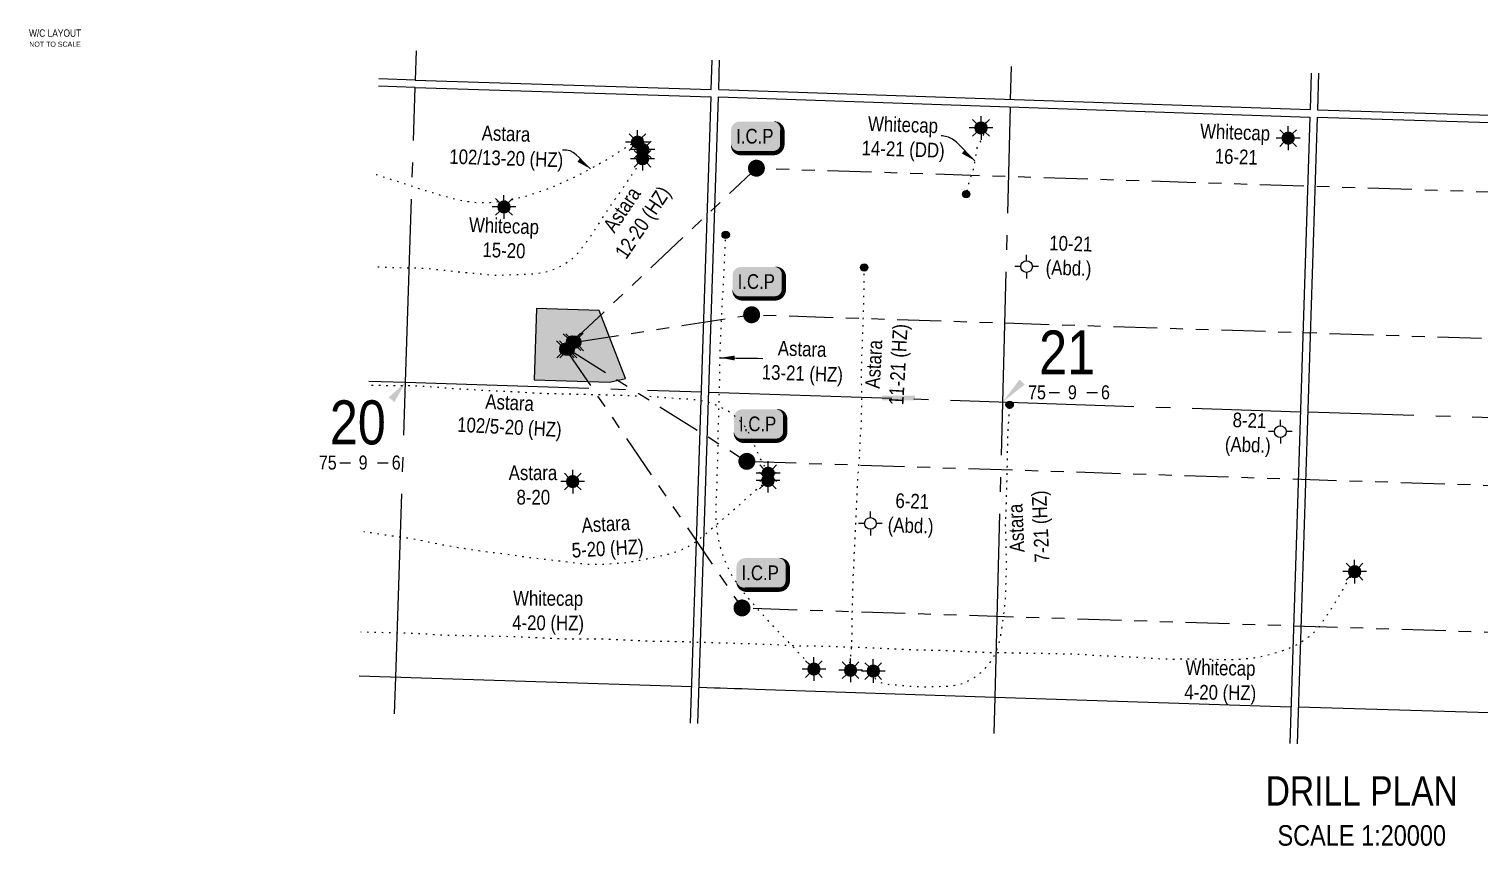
# Model space of a CAD drawing. Extents: x 350119 to 360339, y 6149858 to 6155226.
# Drawn here: x 350164 to 354122, y 6149858 to 6152085 of the extents above; entities that cross this region are included whole.
import ezdxf
from ezdxf.enums import TextEntityAlignment as Align

# ---------------------------------------------------------------- set-up
doc = ezdxf.new("R2010")
doc.units = 0
doc.header["$LTSCALE"] = 5
for name, pattern in [('foc-DOT', [1, 0.2, -0.8]), ('foc-DRILLPATH', [14.75, 6, -1.75, 1.75, -1.75, 1.75, -1.75]), ('foc-QUARTERLINE', [33, 25, -3, 2, -3])]:
    doc.linetypes.add(name, pattern=pattern)
for name, color, linetype in [('10', 1, 'Continuous'), ('9', 3, 'Continuous'), ('AS-DRILL', 8, 'foc-DOT'), ('AS-DRILL-T', 8, 'Continuous'), ('AS-UNDERLAY-H', 141, 'Continuous'), ('C-WS-S', 8, 'Continuous'), ('DETAIL-HZ-Existing', 8, 'foc-DOT'), ('DETAIL-T', 7, 'Continuous'), ('F-WS-S', 8, 'Continuous'), ('L-MON', 1, 'Continuous'), ('L-QSEC', 8, 'foc-QUARTERLINE'), ('L-SEC', 7, 'Continuous'), ('L-SECLBL', 7, 'Continuous'), ('P-PDRILLPATH', 12, 'foc-DRILLPATH'), ('P-PROPOSED', 10, 'Continuous'), ('P-PROPOSED-H', 21, 'Continuous')]:
    doc.layers.add(name, color=color, linetype=linetype)
doc.styles.add('80', font='ARIALN.TTF', dxfattribs={"height": 10})
doc.styles.add('80CG', font='ARIALN.TTF', dxfattribs={"height": 10})
doc.styles.add('80L', font='ARIALN.TTF', dxfattribs={"height": 10})
doc.styles.add('SIMPLEX', font='ARIALN.TTF')
doc.dimstyles.new('Compass 5 000', dxfattribs={"dimscale": 5, "dimtxt": 9, "dimasz": 2, "dimexe": 0.2, "dimexo": 0.0625, "dimgap": 0.5, "dimtad": 0, "dimtih": 1, "dimtoh": 1, "dimzin": 0, "dimdsep": 46, "dimtxsty": '80CG', "dimcen": 0.1, "dimse1": 1, "dimse2": 1, "dimclrd": 256, "dimclrt": 256, "dimaunit": 1, "dimadec": 4, "dimazin": 0, "dimtfac": 0.06, "dimtofl": 0, "dimtmove": 0, "dimatfit": 1, "dimfxl": 0.2, "dimtolj": 1, "dimtzin": 0, "dimlwd": -1, "dimarcsym": 0})

# ---------------------------------------------------------------- blocks, each defined once
blk = doc.blocks.new('L-SECLBL')
at = {"layer": '9', "color": 7}
for p, q in [((-5.08, -27.83), (-12.29, -27.83)), ((20.7, -27.83), (13.5, -27.83))]:
    blk.add_line(p, q, dxfattribs=at)
at = {"layer": '10', "color": 2, "style": 'SIMPLEX'}
blk.add_attdef('SEC', text='', height=30, dxfattribs=at).set_placement((0, 0), align=Align.MIDDLE)
at = {"layer": '10', "color": 5, "style": '80L'}
blk.add_attdef('TWP', text='', height=9.5, dxfattribs=at).set_placement((-14.43, -27.37), align=Align.MIDDLE_RIGHT)
blk.add_attdef('RGE', text='', height=9.5, dxfattribs=at).set_placement((3.62, -27.37), align=Align.MIDDLE_CENTER)
blk.add_attdef('MER', text='', height=9.5, dxfattribs=at).set_placement((23.17, -27.37), align=Align.MIDDLE_LEFT)
blk = doc.blocks.new('GABD')
for p, q in [((-0.81, 0), (-1.62, 0)), ((0, 0.81), (0, 1.62)), ((1.62, 0), (0.81, 0)), ((0, -0.81), (0, -1.62))]:
    blk.add_line(p, q)
blk.add_circle((0, 0), 0.8)
blk = doc.blocks.new('GAS')
h = blk.add_hatch(color=255)
h.dxf.hatch_style = 1
edge = h.paths.add_edge_path()
edge.add_arc((0, 0), 0.9, 0, 360)
for p, q in [((-0.81, 0), (-1.62, 0)), ((-0.57, 0.57), (-1.14, 1.14)), ((0, 0.81), (0, 1.62)), ((0.57, 0.57), (1.14, 1.14)), ((1.62, 0), (0.81, 0)), ((-0.57, -0.57), (-1.14, -1.14)), ((0, -0.81), (0, -1.62)), ((1.14, -1.14), (0.57, -0.57))]:
    blk.add_line(p, q)
blk.add_circle((0, 0), 0.8)
blk = doc.blocks.new('WC')
at = {"layer": 'L-MON'}
h = blk.add_hatch(color=255, dxfattribs=at)
h.dxf.hatch_style = 1
edge = h.paths.add_edge_path()
edge.add_arc((0, 0), 0.9, 0, 360)
at = {"layer": 'L-MON', "color": 240, "flags": 128}
for points in [[(-0.62, 0.5), (-1.23, 1.12)], [(0.52, 0.61), (1.13, 1.21)], [(-1.18, -1.18), (-0.56, -0.57)], [(1.16, -1.18), (0.56, -0.57)]]:
    blk.add_lwpolyline(points, dxfattribs=at)
at = {"layer": 'L-MON', "color": 240}
for radius in [0.8, 0.373]:
    blk.add_circle((0, 0), radius, dxfattribs=at)
blk = doc.blocks.new('BH-Existing')
at = {"layer": 'AS-DRILL-T'}
h = blk.add_hatch(color=256, dxfattribs=at)
h.dxf.hatch_style = 1
edge = h.paths.add_edge_path()
edge.add_arc((0, 0), 0.5, 0, 360)
blk.add_circle((0, 0), 0.5, dxfattribs=at)
blk = doc.blocks.new('plbh')
at = {"layer": 'L-MON'}
h = blk.add_hatch(color=255, dxfattribs=at)
h.dxf.hatch_style = 1
edge = h.paths.add_edge_path()
edge.add_arc((0, 0), 1.16, 0, 360)
h = blk.add_hatch(color=256, dxfattribs=at)
h.dxf.hatch_style = 1
h.paths.add_polyline_path([(-0.96, 0, 1), (0.96, 0, 1)])
h.paths.add_polyline_path([(0.91, 0, -1), (-0.91, 0, -1)], flags=16)
h.paths.add_polyline_path([(0.45, 0, -1), (-0.45, 0, -1)], flags=0)
h = blk.add_hatch(color=256, dxfattribs=at)
h.dxf.hatch_style = 1
h.paths.add_polyline_path([(-0.45, 0, 1), (0.45, 0, 1)])
h.paths.add_polyline_path([(0.4, 0, -1), (-0.4, 0, -1)], flags=16)
at = {"layer": 'L-MON', "color": 240}
for radius in [0.96, 0.91, 0.45, 0.4]:
    blk.add_circle((0, 0), radius, dxfattribs=at)
blk = doc.blocks.new('*U505')
h = blk.add_hatch(color=254)
edge = h.paths.add_edge_path()
edge.add_line((-11.5, -11.5), (11.5, -11.5))
edge.add_arc((11.5, -5.5), 6, 270, 360)
edge.add_line((17.5, -5.5), (17.5, 4))
edge.add_arc((11.5, 4), 6, 0, 90)
edge.add_line((11.5, 10), (-11.5, 10))
edge.add_arc((-11.5, 4), 6, 90, 180)
edge.add_line((-17.5, 4), (-17.5, -5.5))
edge.add_arc((-11.5, -5.5), 6, 180, 270)
at = {"color": 1, "flags": 128}
blk.add_lwpolyline([(-11.5, -11.5, 3, 3, 0), (11.5, -11.5, 3, 3, 0.414214), (17.5, -5.5, 3, 3, 0), (17.5, 4, 3, 0, 0.414214), (11.5, 10, 0, 0, 0), (-11.5, 10, 0, 0, 0.414214), (-17.5, 4, 0, 0, 0), (-17.5, -5.5, 0, 3, 0.414214)], format="xyseb", close=True, dxfattribs=at)
blk.add_lwpolyline([(-13.32, -8.48, 0, 10, 0), (0, 0, 5, 5, 0)], format="xyseb", dxfattribs=at)
at = {"color": 1, "style": '80'}
blk.add_attdef('ENTER_TEXT_001', (-37.03, -4.99), '', height=10, dxfattribs=at)

msp = doc.modelspace()

# ---------------------------------------------------------------- hatches: boundary and pattern name
at = {"layer": 'AS-UNDERLAY-H'}
h = msp.add_hatch(color=256, dxfattribs=at)
h.dxf.hatch_style = 1
h.paths.add_polyline_path([(352491.387, 6151086.004), (352581.067, 6151086.004), (352581.067, 6151072.682), (352491.387, 6151072.682)])
at = {"layer": 'P-PROPOSED-H'}
h = msp.add_hatch(color=256, dxfattribs=at)
h.dxf.hatch_style = 1
h.paths.add_polyline_path([(351541.978, 6151128.935), (351747.321, 6151122.286), (351791.657, 6151132.941), (351719.68, 6151317.818), (351548.274, 6151323.369)])

# ---------------------------------------------------------------- linework, layer by layer
at = {"layer": 'AS-DRILL', "ltscale": 4, "flags": 128}
for points in [[(351822.261, 6151777.867), (351822.261, 6151777.867), (351822.264, 6151777.957), (351822.343, 6151778.224), (351822.501, 6151778.469), (351822.72, 6151778.712), (351822.964, 6151779.134), (351823.164, 6151779.718), (351823.215, 6151780.056), (351823.229, 6151780.156), (351823.191, 6151780.217), (351823.161, 6151780.218), (351822.777, 6151780.121), (351821.993, 6151779.717), (351820.82, 6151779.036), (351819.229, 6151778.16), (351817.212, 6151777.087), (351814.836, 6151775.777), (351812.093, 6151774.238), (351808.973, 6151772.513), (351805.606, 6151770.586), (351801.96, 6151768.417), (351797.943, 6151765.912), (351793.627, 6151763.146), (351789.007, 6151760.25), (351784.183, 6151757.251), (351779.186, 6151754.159), (351774.103, 6151750.898), (351768.955, 6151747.49), (351763.685, 6151744.036), (351758.312, 6151740.496), (351752.807, 6151736.89), (351747.061, 6151733.252), (351741.097, 6151729.671), (351734.962, 6151726.096), (351725.66, 6151720.857), (351715.954, 6151715.522), (351705.819, 6151709.911), (351695.244, 6151704.025), (351684.212, 6151697.934), (351672.671, 6151691.861), (351660.77, 6151685.819), (351648.689, 6151679.794), (351636.436, 6151673.984), (351623.957, 6151668.313), (351620.636, 6151666.834), (351611.375, 6151662.825), (351604.108, 6151659.788), (351588.363, 6151653.386), (351561.172, 6151642.859), (351548.168, 6151638.225), (351535.064, 6151633.885), (351521.861, 6151629.879), (351508.55, 6151626.217), (351495.142, 6151622.948), (351481.662, 6151619.931), (351468.143, 6151617.226), (351458.831, 6151615.82), (351449.529, 6151614.754), (351440.15, 6151613.74), (351430.78, 6151612.716), (351421.395, 6151611.832), (351412.01, 6151611.249), (351402.611, 6151611.146), (351393.206, 6151611.464), (351383.798, 6151611.962), (351374.416, 6151612.669), (351365.078, 6151613.756), (351355.792, 6151615.22), (351346.514, 6151616.914), (351337.272, 6151618.778), (351328.119, 6151620.908), (351319.004, 6151623.287), (351309.911, 6151625.706), (351300.787, 6151628.105), (351291.693, 6151630.524), (351282.705, 6151633.099), (351273.693, 6151635.845), (351264.66, 6151638.571), (351255.627, 6151641.298), (351246.612, 6151643.964), (351237.598, 6151646.68), (351228.649, 6151649.514), (351219.723, 6151652.447), (351210.809, 6151655.44), (351201.897, 6151658.473), (351192.996, 6151661.555), (351184.075, 6151664.638), (351175.172, 6151667.66), (351166.215, 6151670.555), (351157.225, 6151673.38), (351148.254, 6151676.164), (351139.252, 6151678.92), (351130.262, 6151681.715), (351121.274, 6151684.59), (351112.316, 6151687.465), (351109.777, 6151688.263)], [(351836.084, 6151732.513), (351836.084, 6151732.513), (351836.139, 6151732.671), (351836.312, 6151733.336), (351836.41, 6151733.863), (351836.529, 6151734.419), (351836.556, 6151734.928), (351836.551, 6151735.369), (351836.664, 6151735.755), (351836.867, 6151736.149), (351837.041, 6151736.563), (351837.096, 6151736.711), (351837.139, 6151736.8), (351837.147, 6151736.73), (351837.071, 6151736.262), (351836.835, 6151735.189), (351836.461, 6151733.591), (351836.049, 6151731.764), (351835.533, 6151729.82), (351834.725, 6151727.826), (351833.565, 6151725.764), (351832.252, 6151723.627), (351830.836, 6151721.414), (351829.329, 6151719.144), (351827.738, 6151716.796), (351826.106, 6151714.4), (351824.42, 6151711.865), (351822.623, 6151709.034), (351820.685, 6151705.878), (351818.558, 6151702.428), (351816.233, 6151698.764), (351813.672, 6151694.939), (351810.908, 6151691.01), (351807.997, 6151686.896), (351804.865, 6151682.439), (351801.467, 6151677.521), (351797.764, 6151672.193), (351793.85, 6151666.512), (351789.877, 6151660.553), (351785.818, 6151654.426), (351781.623, 6151648.154), (351777.026, 6151641.516), (351772.315, 6151635.031), (351767.459, 6151628.431), (351762.66, 6151621.72), (351757.835, 6151614.849), (351752.945, 6151607.84), (351747.997, 6151600.573), (351742.939, 6151593.039), (351737.769, 6151585.43), (351732.566, 6151577.731), (351727.553, 6151570.006), (351722.625, 6151562.168), (351717.567, 6151554.014), (351712.488, 6151545.851), (351707.321, 6151537.731), (351702.014, 6151529.626), (351699.38, 6151525.702), (351696.54, 6151521.616), (351690.889, 6151513.682), (351680.909, 6151499.931), (351680.752, 6151499.727), (351674.797, 6151491.703), (351672.471, 6151488.6), (351666.787, 6151481.158), (351660.799, 6151473.936), (351654.414, 6151467.087), (351647.633, 6151460.653), (351640.457, 6151454.672), (351632.916, 6151449.143), (351625.069, 6151444.035), (351616.928, 6151439.398), (351608.55, 6151435.168), (351599.996, 6151431.335), (351591.256, 6151427.928), (351582.378, 6151424.896), (351573.338, 6151422.37), (351564.166, 6151420.409), (351554.92, 6151418.89), (351545.616, 6151417.734), (351536.281, 6151416.879), (351526.919, 6151416.384), (351517.537, 6151416.161), (351508.162, 6151415.898), (351498.797, 6151415.584), (351489.42, 6151415.25), (351480.053, 6151414.896), (351470.674, 6151414.493), (351461.312, 6151414.009), (351451.944, 6151413.625), (351442.567, 6151413.582), (351433.19, 6151413.828), (351423.821, 6151414.305), (351414.471, 6151415.061), (351405.137, 6151415.967), (351395.814, 6151416.932), (351386.47, 6151417.849), (351377.144, 6151418.714), (351367.81, 6151419.65), (351358.485, 6151420.545), (351349.15, 6151421.431), (351339.816, 6151422.357), (351330.333, 6151423.317), (351321.01, 6151424.273), (351311.678, 6151425.259), (351302.357, 6151426.294), (351292.898, 6151427.354), (351283.578, 6151428.389), (351274.256, 6151429.395), (351264.933, 6151430.35), (351255.599, 6151431.266), (351246.259, 6151432.012), (351236.892, 6151432.538), (351227.39, 6151432.94), (351218.017, 6151433.316), (351208.491, 6151433.588), (351199.119, 6151433.675), (351189.744, 6151433.701), (351180.413, 6151433.827), (351171.036, 6151434.064), (351161.682, 6151434.4), (351152.31, 6151434.806), (351142.948, 6151435.193), (351133.588, 6151435.629), (351124.128, 6151436.079), (351114.386, 6151436.488), (351105.007, 6151436.975), (351101.523, 6151437.238)], [(352178.821, 6150875.115), (352178.821, 6150875.115), (352178.79, 6150875.086), (352178.503, 6150874.866), (352178.279, 6150874.763), (352178.13, 6150874.788), (352177.918, 6150875.036), (352177.711, 6150875.423), (352177.685, 6150875.544), (352177.659, 6150875.655), (352177.549, 6150876.239), (352177.382, 6150877.235), (352177.119, 6150878.625), (352176.706, 6150880.319), (352176.08, 6150882.232), (352175.158, 6150884.284), (352173.934, 6150886.536), (352172.548, 6150889.064), (352171.034, 6150891.947), (352169.423, 6150895.203), (352167.662, 6150898.754), (352165.72, 6150902.592), (352163.597, 6150906.706), (352161.316, 6150911.145), (352158.925, 6150915.919), (352156.497, 6150921.043), (352154.069, 6150926.488), (352151.558, 6150932.146), (352148.902, 6150937.949), (352146.144, 6150943.995), (352143.287, 6150950.355), (352140.269, 6150957.01), (352137.151, 6150963.939), (352134.003, 6150971.159), (352130.711, 6150978.584), (352127.058, 6150985.961), (352122.883, 6150993.026), (352118.259, 6150999.796), (352113.366, 6151006.334), (352108.053, 6151012.557), (352099.594, 6151021.047), (352090.581, 6151029.095), (352081.076, 6151036.549), (352071.109, 6151043.328), (352060.776, 6151049.35), (352050.063, 6151054.764), (352039.04, 6151059.628), (352027.614, 6151063.775), (352015.775, 6151067.266), (352003.631, 6151070.327), (351991.228, 6151072.806), (351978.502, 6151074.325), (351965.554, 6151075.512), (351952.528, 6151076.732), (351939.415, 6151077.454), (351926.096, 6151077.983), (351912.577, 6151078.839), (351899.003, 6151079.846), (351887.319, 6151080.811), (351872.373, 6151082.055), (351865.567, 6151082.604), (351856.171, 6151083.151), (351846.759, 6151083.548), (351837.37, 6151084.055), (351827.937, 6151084.423), (351818.539, 6151084.63), (351809.124, 6151084.937), (351799.693, 6151085.345), (351790.261, 6151085.753), (351780.835, 6151086.03), (351771.409, 6151086.298), (351761.976, 6151086.656), (351752.571, 6151086.983), (351743.156, 6151087.28), (351733.74, 6151087.558), (351724.324, 6151087.825), (351714.915, 6151088.002), (351705.473, 6151088.11), (351696.075, 6151088.317), (351686.667, 6151088.554), (351677.247, 6151088.691), (351667.909, 6151088.916), (351658.537, 6151089.302), (351649.132, 6151089.609), (351639.716, 6151089.876), (351630.3, 6151090.153), (351620.878, 6151090.271), (351611.473, 6151090.258), (351602.062, 6151090.395), (351592.643, 6151090.582), (351583.236, 6151090.829), (351573.83, 6151091.116), (351564.414, 6151091.393), (351554.995, 6151091.861), (351545.591, 6151092.488), (351536.206, 6151093.095), (351526.807, 6151093.571), (351517.386, 6151093.989), (351507.989, 6151094.546), (351498.602, 6151095.092), (351489.183, 6151095.57), (351479.785, 6151096.097), (351470.378, 6151096.634), (351460.969, 6151097.121), (351451.561, 6151097.618), (351442.162, 6151098.095), (351432.731, 6151098.543), (351423.322, 6151099.01), (351413.909, 6151099.388), (351404.507, 6151099.775), (351395.079, 6151100.282), (351385.662, 6151100.83), (351376.234, 6151101.338), (351366.837, 6151101.885), (351357.41, 6151102.422), (351348.005, 6151103.02), (351338.623, 6151103.706), (351329.226, 6151104.263), (351319.829, 6151104.81), (351306.038, 6151105.885), (351292.287, 6151106.969), (351278.536, 6151108.082), (351264.756, 6151109.187), (351250.98, 6151110.122), (351237.187, 6151110.857), (351223.431, 6151111.501), (351209.631, 6151112.026), (351195.834, 6151112.371), (351182.02, 6151112.756), (351168.209, 6151112.972), (351154.488, 6151112.874), (351140.691, 6151112.888), (351134.619, 6151112.943), (351125.197, 6151113.02), (351115.776, 6151113.148), (351106.375, 6151113.284), (351096.933, 6151113.373), (351090.875, 6151113.448)], [(352178.209, 6150855.087), (352178.209, 6150855.087), (352178.264, 6150854.935), (352178.396, 6150854.691), (352178.464, 6150854.638), (352178.541, 6150854.826), (352178.648, 6150855.042), (352178.679, 6150855.061), (352178.47, 6150854.798), (352178.418, 6150854.73), (352178.179, 6150854.488), (352177.705, 6150854.074), (352176.993, 6150853.437), (352176.024, 6150852.599), (352174.768, 6150851.541), (352173.194, 6150850.263), (352171.311, 6150848.726), (352169.188, 6150846.876), (352166.794, 6150844.716), (352164.1, 6150842.275), (352161.077, 6150839.566), (352157.686, 6150836.618), (352153.927, 6150833.453), (352149.839, 6150830.029), (352145.464, 6150826.374), (352140.839, 6150822.458), (352135.927, 6150818.331), (352130.808, 6150814.001), (352125.585, 6150809.534), (352120.258, 6150804.971), (352114.944, 6150800.187), (352109.602, 6150795.174), (352104.166, 6150790.025), (352098.544, 6150784.741), (352089.814, 6150776.871), (352080.469, 6150768.871), (352070.669, 6150760.726), (352060.676, 6150752.488), (352050.748, 6150744.088), (352040.863, 6150735.506), (352030.992, 6150727.024), (352021.021, 6150718.575), (352011.081, 6150710.115), (352001.207, 6150701.553), (351997.754, 6150698.577), (351991.191, 6150693.255), (351980.736, 6150685.563), (351969.819, 6150678.397), (351958.341, 6150671.84), (351946.249, 6150666.034), (351933.741, 6150660.972), (351920.845, 6150656.554), (351907.666, 6150652.936), (351894.28, 6150649.725), (351881, 6150646.681), (351866.336, 6150643.543), (351857.762, 6150641.771), (351848.532, 6150639.87), (351839.299, 6150638.15), (351830.019, 6150636.522), (351820.764, 6150634.733), (351811.527, 6150632.913), (351802.276, 6150631.254), (351793.046, 6150629.914), (351783.708, 6150628.938), (351774.317, 6150628.184), (351764.93, 6150627.539), (351755.546, 6150626.985), (351746.153, 6150626.471), (351736.771, 6150625.957), (351727.374, 6150625.613), (351717.974, 6150625.47), (351708.576, 6150625.377), (351699.171, 6150625.413), (351689.776, 6150625.7), (351680.367, 6150626.187), (351670.985, 6150626.863), (351661.63, 6150627.769), (351652.275, 6150628.955), (351642.936, 6150630.33), (351633.614, 6150631.625), (351624.3, 6150632.849), (351614.945, 6150634.035), (351605.585, 6150635.091), (351596.227, 6150636.187), (351586.92, 6150637.321), (351577.572, 6150638.437), (351568.224, 6150639.532), (351558.883, 6150640.557), (351549.51, 6150641.524), (351540.118, 6150642.5), (351530.789, 6150643.585), (351521.447, 6150644.871), (351512.109, 6150646.246), (351502.791, 6150647.671), (351493.484, 6150649.105), (351484.156, 6150650.5), (351474.824, 6150651.785), (351465.49, 6150653.01), (351456.147, 6150654.256), (351446.8, 6150655.381), (351437.45, 6150656.447), (351428.082, 6150657.553), (351418.693, 6150658.61), (351409.344, 6150659.695), (351399.991, 6150660.941), (351390.663, 6150662.336), (351381.347, 6150663.821), (351372.054, 6150665.354), (351362.749, 6150666.849), (351353.44, 6150668.233), (351344.102, 6150669.628), (351334.8, 6150671.193), (351321.19, 6150673.502), (351307.575, 6150675.662), (351293.977, 6150678.022), (351280.46, 6150680.728), (351266.975, 6150683.474), (351253.464, 6150686.331), (351239.964, 6150689.227), (351226.436, 6150691.875), (351212.862, 6150694.373), (351199.253, 6150696.693), (351185.615, 6150698.763), (351171.931, 6150700.655), (351158.246, 6150702.527), (351151.961, 6150703.359), (351142.618, 6150704.605), (351133.326, 6150705.899), (351123.986, 6150707.234), (351114.696, 6150708.578), (351105.39, 6150710.052), (351096.122, 6150711.735), (351086.842, 6150713.369), (351077.761, 6150714.651)], [(353778.773, 6150606.627), (353778.773, 6150606.627), (353778.596, 6150606.713), (353778.231, 6150606.875), (353777.676, 6150607.034), (353776.748, 6150606.814), (353775.912, 6150605.732), (353775.83, 6150605.074), (353776.006, 6150604.678), (353776.183, 6150604.572), (353776.439, 6150604.744), (353776.781, 6150605.102), (353777.173, 6150605.75), (353777.154, 6150606.371), (353776.767, 6150606.774), (353776.523, 6150607.272), (353776.372, 6150607.837), (353776.399, 6150608.337), (353776.585, 6150608.821), (353776.645, 6150609.139), (353776.69, 6150609.288), (353776.818, 6150609.524), (353776.862, 6150609.922), (353776.796, 6150610.365), (353776.801, 6150610.495), (353776.796, 6150610.365), (353776.827, 6150610.384), (353776.874, 6150610.592), (353777.086, 6150610.645), (353777.503, 6150610.541), (353777.969, 6150610.726), (353778.265, 6150610.886), (353778.333, 6150611.144), (353778.702, 6150611.392), (353779.148, 6150611.277), (353779.418, 6150611.278), (353779.631, 6150611.051), (353779.676, 6150610.589), (353779.691, 6150610.438), (353779.672, 6150610.479), (353779.554, 6150610.543), (353779.435, 6150610.567), (353779.378, 6150610.659), (353779.365, 6150610.889), (353779.701, 6150611.048), (353780.21, 6150610.701), (353780.6, 6150610.408), (353780.648, 6150610.356), (353780.632, 6150610.177), (353780.914, 6150609.937), (353780.984, 6150609.635), (353780.973, 6150609.285), (353781.064, 6150609.032), (353781.133, 6150608.99), (353781.173, 6150608.988), (353781.193, 6150608.977), (353781.15, 6150608.889), (353780.876, 6150608.498), (353780.26, 6150607.728), (353779.37, 6150606.537), (353778.237, 6150604.944), (353776.924, 6150603.087), (353775.444, 6150601.015), (353773.753, 6150598.61), (353771.85, 6150595.842), (353769.764, 6150592.709), (353767.507, 6150589.223), (353765.018, 6150585.413), (353762.332, 6150581.361), (353759.545, 6150577.001), (353756.645, 6150572.265), (353753.563, 6150567.135), (353750.337, 6150561.62), (353747.023, 6150555.837), (353743.549, 6150549.799), (353739.95, 6150543.566), (353736.223, 6150537.136), (353732.331, 6150530.522), (353728.267, 6150523.874), (353724.015, 6150517.002), (353719.767, 6150509.92), (353715.424, 6150502.7), (353710.81, 6150495.45), (353705.976, 6150488.227), (353705.745, 6150487.895), (353701.021, 6150480.948), (353696.033, 6150473.59), (353690.924, 6150466.207), (353689.003, 6150463.499), (353685.618, 6150458.899), (353679.991, 6150451.903), (353673.886, 6150445.263), (353667.482, 6150438.933), (353660.882, 6150432.749), (353654.021, 6150426.825), (353646.821, 6150421.251), (353639.293, 6150416.039), (353631.469, 6150411.247), (353623.389, 6150406.884), (353615.138, 6150402.797), (353606.715, 6150398.936), (353598.087, 6150395.251), (353589.268, 6150391.813), (353580.369, 6150388.678), (353571.315, 6150385.718), (353562.131, 6150383.062), (353552.884, 6150380.599), (353543.618, 6150378.187), (353533.834, 6150375.821), (353524.391, 6150373.795), (353514.956, 6150371.978), (353510.648, 6150371.221), (353505.457, 6150370.374), (353495.866, 6150369.023), (353486.294, 6150367.921), (353476.616, 6150366.933), (353466.994, 6150366.123), (353457.38, 6150365.563), (353447.763, 6150365.234), (353438.135, 6150365.134), (353428.484, 6150365.276), (353409.173, 6150365.87), (353389.91, 6150366.392), (353370.632, 6150366.785), (353351.372, 6150367.107), (353332.158, 6150367.287), (353312.873, 6150367.18), (353293.89, 6150366.812), (353275.147, 6150366.727), (353256.244, 6150367.257), (353237.488, 6150368.263), (353218.938, 6150369.501), (353197.263, 6150370.904), (353178.014, 6150372.136), (353158.84, 6150373.246), (353139.565, 6150374.029), (353120.279, 6150374.762), (353100.98, 6150375.726), (353081.744, 6150376.747), (353062.459, 6150377.84), (353043.217, 6150379.002), (353023.983, 6150380.084), (353004.609, 6150380.9), (352985.363, 6150381.341), (352966.093, 6150381.654), (352946.823, 6150381.986), (352927.523, 6150382.309), (352908.205, 6150382.673), (352888.957, 6150383.055), (352869.77, 6150383.475), (352850.482, 6150383.858), (352831.242, 6150384.179), (352811.951, 6150384.482), (352792.738, 6150384.712), (352773.455, 6150385.235), (352754.191, 6150386.037), (352734.913, 6150386.72), (352715.657, 6150387.462), (352696.368, 6150388.406), (352677.119, 6150389.337), (352657.866, 6150390.189), (352638.57, 6150390.923), (352619.317, 6150391.454), (352600.041, 6150391.887), (352580.754, 6150392.3), (352561.432, 6150392.834), (352542.158, 6150393.656), (352522.892, 6150394.669), (352504.293, 6150395.619), (352485.443, 6150396.527), (352466.584, 6150397.476), (352447.841, 6150398.271), (352429.271, 6150398.88), (352410.682, 6150399.52), (352391.784, 6150400.21), (352372.925, 6150400.839), (352353.242, 6150401.375), (352335.566, 6150401.774), (352316.929, 6150402.175), (352298.331, 6150402.545), (352279.59, 6150402.819), (352260.944, 6150403.251), (352242.319, 6150404.002), (352223.641, 6150404.975), (352204.786, 6150406.023), (352186.164, 6150406.894), (352167.508, 6150407.616), (352149.01, 6150408.283), (352130.347, 6150408.805), (352111.694, 6150409.297), (352093.121, 6150409.836), (352074.348, 6150410.352), (352055.694, 6150410.833), (352037.052, 6150411.385), (352018.423, 6150412.006), (351999.742, 6150412.598), (351980.956, 6150413.315), (351962.229, 6150414.019), (351943.797, 6150414.553), (351924.141, 6150414.999), (351904.907, 6150415.199), (351885.622, 6150415.372), (351866.346, 6150415.815), (351847.095, 6150416.406), (351827.854, 6150416.988), (351808.63, 6150417.769), (351789.374, 6150418.811), (351770.229, 6150419.889), (351750.929, 6150420.813), (351731.63, 6150421.456), (351712.37, 6150421.768), (351693.115, 6150421.929), (351673.931, 6150422.139), (351654.665, 6150422.261), (351635.391, 6150422.173), (351616.172, 6150422.203), (351596.903, 6150422.845), (351577.605, 6150423.839), (351558.315, 6150424.742), (351548.692, 6150425.133), (351539.071, 6150425.544), (351529.473, 6150426.054), (351519.864, 6150426.554), (351500.583, 6150427.447), (351481.358, 6150428.208), (351462.085, 6150428.75), (351442.757, 6150429.125), (351423.344, 6150429.351), (351404.064, 6150429.674), (351384.893, 6150430.233), (351365.632, 6150430.845), (351346.375, 6150431.247), (351327.224, 6150431.525), (351307.966, 6150431.917), (351288.679, 6150432.61), (351269.41, 6150433.853), (351250.168, 6150435.304), (351230.875, 6150436.448), (351211.637, 6150437.409), (351192.318, 6150438.073), (351173.07, 6150438.435), (351153.782, 6150438.838), (351134.519, 6150439.35), (351115.264, 6150439.802), (351096.076, 6150440.181), (351076.772, 6150440.704), (351068.762, 6150440.98)]]:
    msp.add_lwpolyline(points, dxfattribs=at)
at = {"layer": 'DETAIL-HZ-Existing', "ltscale": 4, "flags": 128}
for points in [[(352761.138, 6151815.796), (352762.484, 6151819.543), (352763.731, 6151822.413), (352765.397, 6151825.228), (352767.478, 6151827.91), (352769.715, 6151830.476), (352771.636, 6151831.362), (352773.897, 6151831.036), (352775.813, 6151831.492), (352776.574, 6151832.117), (352776.715, 6151832.442), (352776.698, 6151832.513), (352776.55, 6151832.278), (352776.092, 6151831.463), (352775.379, 6151830.196), (352774.627, 6151828.651), (352773.966, 6151826.832), (352773.212, 6151824.656), (352772.375, 6151822.062), (352771.628, 6151819.186), (352770.916, 6151815.878), (352770.354, 6151811.955), (352769.768, 6151807.622), (352769.031, 6151803.244), (352768.288, 6151798.997), (352767.173, 6151795.002), (352765.603, 6151791.162), (352763.809, 6151787.19), (352761.936, 6151783.251), (352759.81, 6151779.53), (352758.115, 6151777.046), (352755.687, 6151773.565), (352753.418, 6151770.039), (352751.463, 6151766.073), (352750.159, 6151761.484), (352749.284, 6151756.611), (352748.481, 6151751.765), (352747.642, 6151747.03), (352746.837, 6151742.415), (352746.044, 6151737.889), (352745.303, 6151733.411), (352744.616, 6151729.022), (352743.961, 6151724.731), (352743.339, 6151720.49), (352742.65, 6151716.361), (352741.907, 6151712.413), (352741.098, 6151708.608), (352740.233, 6151704.895), (352739.391, 6151701.272), (352738.373, 6151697.484), (352737.075, 6151693.665), (352735.813, 6151690.055), (352734.665, 6151686.572), (352733.37, 6151683.173), (352731.809, 6151679.584), (352730.319, 6151675.442), (352729.094, 6151671.13), (352727.957, 6151667.086), (352726.826, 6151663.192), (352725.791, 6151659.194), (352724.845, 6151654.864), (352724.036, 6151650.418), (352723.282, 6151646.161), (352722.266, 6151641.813), (352721.818, 6151640.117), (352720.641, 6151635.434)], [(352305.306, 6150340.291), (352305.295, 6150340.251), (352305.279, 6150340.081), (352305.376, 6150340.278), (352305.572, 6150340.462), (352305.746, 6150340.566), (352305.767, 6150340.605), (352305.778, 6150340.635), (352305.76, 6150340.686), (352305.731, 6150340.737), (352305.54, 6150340.993), (352305.136, 6150341.477), (352304.55, 6150342.197), (352303.771, 6150343.144), (352302.808, 6150344.257), (352301.592, 6150345.579), (352300.133, 6150347.129), (352298.412, 6150348.908), (352296.409, 6150350.936), (352294.126, 6150353.254), (352291.602, 6150355.841), (352288.865, 6150358.664), (352285.895, 6150361.676), (352282.721, 6150364.875), (352279.344, 6150368.3), (352275.716, 6150371.984), (352271.827, 6150375.938), (352267.758, 6150380.217), (352263.529, 6150384.752), (352259.085, 6150389.484), (352254.408, 6150394.394), (352249.539, 6150399.551), (352244.466, 6150404.905), (352239.178, 6150410.396), (352233.745, 6150416.042), (352228.186, 6150421.822), (352222.492, 6150427.717), (352216.701, 6150433.736), (352210.767, 6150439.959), (352204.864, 6150446.221), (352198.762, 6150452.8), (352192.584, 6150459.492), (352186.345, 6150466.156), (352180.056, 6150472.851), (352173.876, 6150479.493), (352167.697, 6150486.164), (352161.301, 6150493.214), (352154.939, 6150500.402), (352148.736, 6150507.535), (352142.44, 6150514.891), (352137.743, 6150520.402), (352126.067, 6150534.093), (352121.648, 6150539.244), (352115.595, 6150546.392), (352109.748, 6150553.713), (352104.148, 6150561.226), (352098.742, 6150568.882), (352093.542, 6150576.672), (352088.525, 6150584.575), (352083.672, 6150592.593), (352079.053, 6150600.743), (352074.649, 6150609.006), (352070.5, 6150617.41), (352066.625, 6150625.945), (352063.054, 6150634.6), (352059.707, 6150643.358), (352056.582, 6150652.188), (352053.67, 6150661.091), (352050.991, 6150670.066), (352048.584, 6150679.123), (352046.45, 6150688.24), (352044.578, 6150697.428), (352042.958, 6150706.658), (352041.599, 6150715.929), (352040.461, 6150725.222), (352039.564, 6150734.548), (352038.969, 6150743.903), (352038.664, 6150753.258), (352038.599, 6150762.636), (352038.664, 6150771.999), (352038.782, 6150781.731), (352038.997, 6150791.099), (352039.313, 6150800.463), (352039.658, 6150809.827), (352039.993, 6150819.191), (352040.319, 6150828.556), (352040.634, 6150837.92), (352040.919, 6150847.276), (352041.189, 6150856.782), (352041.484, 6150866.137), (352041.849, 6150875.481), (352042.244, 6150884.833), (352042.638, 6150894.174), (352042.923, 6150903.53), (352043.179, 6150912.897), (352043.459, 6150922.393), (352043.704, 6150931.76), (352043.839, 6150941.131), (352043.86, 6150950.665), (352043.876, 6150960.04), (352043.951, 6150969.403), (352044.096, 6150978.773), (352044.247, 6150988.284), (352044.471, 6150997.622), (352044.786, 6151006.986), (352045.142, 6151016.35), (352045.447, 6151025.715), (352045.752, 6151035.08), (352046.047, 6151044.435), (352046.206, 6151051.824), (352046.391, 6151061.183), (352046.637, 6151070.55), (352046.922, 6151079.916), (352047.217, 6151089.271), (352047.482, 6151098.627), (352047.787, 6151107.982), (352048.132, 6151117.336), (352048.407, 6151126.702), (352048.733, 6151136.066), (352048.998, 6151145.433), (352049.003, 6151154.798), (352048.959, 6151164.165), (352049.014, 6151173.528), (352049.189, 6151182.898), (352049.404, 6151192.246), (352049.608, 6151201.584), (352049.838, 6151211.082), (352050.123, 6151220.427), (352050.468, 6151229.781), (352050.833, 6151239.134), (352051.218, 6151248.496), (352051.623, 6151257.848), (352052.038, 6151267.209), (352052.479, 6151276.74), (352052.924, 6151286.09), (352053.34, 6151295.452), (352053.685, 6151304.815), (352054.06, 6151314.168), (352054.505, 6151323.528), (352055.075, 6151333.015), (352055.71, 6151342.359), (352056.335, 6151351.723), (352056.96, 6151361.077), (352057.585, 6151370.431), (352058.191, 6151379.786), (352058.746, 6151389.143), (352059.246, 6151398.641), (352059.781, 6151407.989), (352060.216, 6151417.349), (352060.541, 6151426.714), (352060.898, 6151436.107), (352061.263, 6151445.47), (352061.629, 6151454.843), (352062.024, 6151464.205), (352062.449, 6151473.566), (352062.874, 6151482.927), (352063.28, 6151492.289), (352063.655, 6151501.651), (352064.02, 6151511.014), (352064.49, 6151524.356)], [(352405.261, 6150336.926), (352405.143, 6150336.97), (352404.984, 6150337.025), (352404.846, 6150337.07), (352404.708, 6150337.125), (352404.58, 6150337.189), (352404.442, 6150337.254), (352404.313, 6150337.308), (352404.195, 6150337.362), (352404.067, 6150337.406), (352403.959, 6150337.47), (352403.861, 6150337.553), (352403.764, 6150337.637), (352403.647, 6150337.711), (352403.539, 6150337.784), (352403.422, 6150337.858), (352403.305, 6150337.952), (352403.187, 6150338.036), (352403.08, 6150338.13), (352402.983, 6150338.213), (352402.886, 6150338.306), (352402.789, 6150338.4), (352402.683, 6150338.513), (352402.587, 6150338.617), (352402.5, 6150338.71), (352402.413, 6150338.813), (352402.336, 6150338.905), (352402.27, 6150339.028), (352402.209, 6150339.29), (352402.165, 6150339.772), (352402.14, 6150340.513), (352402.103, 6150341.505), (352402.044, 6150342.717), (352401.977, 6150344.301), (352401.977, 6150346.372), (352402.106, 6150349.009), (352402.385, 6150352.251), (352402.816, 6150356.139), (352403.438, 6150360.651), (352404.209, 6150365.707), (352405.045, 6150371.222), (352405.874, 6150377.128), (352406.683, 6150383.344), (352407.428, 6150389.733), (352408.079, 6150396.295), (352408.555, 6150402.982), (352408.854, 6150409.806), (352409.038, 6150416.764), (352409.196, 6150423.833), (352409.409, 6150431.05), (352409.607, 6150438.407), (352409.667, 6150445.859), (352409.561, 6150453.407), (352409.477, 6150461.024), (352409.565, 6150468.696), (352409.725, 6150476.415), (352409.838, 6150484.235), (352409.956, 6150492.186), (352410.128, 6150500.285), (352410.347, 6150508.572), (352410.652, 6150517.036), (352410.921, 6150525.642), (352411.126, 6150534.41), (352411.316, 6150543.319), (352411.559, 6150552.316), (352411.815, 6150561.422), (352412.045, 6150570.62), (352412.267, 6150579.888), (352412.51, 6150589.215), (352412.865, 6150598.578), (352413.434, 6150609.235), (352414.056, 6150620.27), (352414.511, 6150629.64), (352414.834, 6150638.034), (352415.223, 6150648.407), (352415.659, 6150657.798), (352416.124, 6150667.167), (352416.62, 6150676.546), (352417.175, 6150685.903), (352417.61, 6150695.263), (352417.905, 6150704.629), (352418.291, 6150714.001), (352418.792, 6150723.559), (352419.329, 6150732.967), (352419.856, 6150742.394), (352420.393, 6150751.802), (352420.84, 6150761.212), (352421.206, 6150770.615), (352421.623, 6150780.036), (352422.06, 6150789.447), (352422.477, 6150798.868), (352422.834, 6150808.271), (352423.131, 6150817.697), (352423.439, 6150827.142), (352423.766, 6150836.556), (352424.242, 6150845.945), (352424.878, 6150855.339), (352425.575, 6150864.751), (352426.261, 6150874.143), (352426.937, 6150883.536), (352427.644, 6150892.948), (352428.381, 6150902.348), (352429.137, 6150911.728), (352429.923, 6150921.117), (352430.52, 6150930.532), (352430.937, 6150939.943), (352431.354, 6150949.355), (352431.77, 6150958.766), (352432.268, 6150968.195), (352432.795, 6150977.622), (352433.312, 6150987.04), (352433.869, 6150996.447), (352434.345, 6151005.856), (352434.702, 6151015.269), (352434.999, 6151024.685), (352435.266, 6151034.111), (352435.483, 6151043.539), (352435.65, 6151052.959), (352435.707, 6151062.372), (352435.863, 6151071.762), (352436.131, 6151081.209), (352436.307, 6151090.608), (352436.147, 6151101.309), (352435.742, 6151110.688), (352435.429, 6151120.104), (352435.299, 6151129.624), (352435.317, 6151139.099), (352435.333, 6151148.494), (352435.364, 6151158.018), (352435.525, 6151167.578), (352435.75, 6151176.936), (352436.052, 6151186.511), (352436.416, 6151195.834), (352436.838, 6151205.405), (352437.2, 6151214.378), (352437.621, 6151223.919), (352438.071, 6151233.41), (352438.374, 6151242.725), (352438.673, 6151252.2), (352439.043, 6151261.693), (352439.373, 6151270.917), (352439.675, 6151280.472), (352439.943, 6151289.938), (352440.179, 6151299.326), (352440.415, 6151308.713), (352440.65, 6151318.091), (352440.916, 6151327.477), (352441.182, 6151336.863), (352441.418, 6151346.251), (352441.644, 6151355.638), (352441.88, 6151365.036), (352442.056, 6151374.425), (352442.182, 6151383.816), (352442.298, 6151393.208), (352442.333, 6151402.582), (352442.349, 6151411.967), (352442.384, 6151421.341), (352442.607, 6151435.121)], [(352467.204, 6150334.842), (352467.213, 6150334.812), (352467.241, 6150334.731), (352467.386, 6150334.305), (352467.528, 6150333.74), (352467.654, 6150333.046), (352467.745, 6150332.162), (352467.777, 6150331.05), (352467.764, 6150329.77), (352467.696, 6150328.352), (352467.746, 6150326.849), (352467.985, 6150325.33), (352468.351, 6150323.717), (352468.843, 6150321.989), (352469.455, 6150320.248), (352470.208, 6150318.542), (352471.141, 6150316.839), (352472.266, 6150315.161), (352473.561, 6150313.506), (352475.026, 6150311.856), (352476.672, 6150310.22), (352478.607, 6150308.564), (352480.953, 6150306.904), (352483.712, 6150305.35), (352486.789, 6150304.006), (352490.191, 6150302.821), (352493.856, 6150301.727), (352497.746, 6150300.756), (352501.77, 6150299.92), (352505.898, 6150299.211), (352510.101, 6150298.629), (352514.417, 6150298.124), (352518.795, 6150297.716), (352523.176, 6150297.349), (352527.557, 6150297.011), (352532.01, 6150296.742), (352536.503, 6150296.46), (352541.046, 6150296.168), (352545.689, 6150295.891), (352550.431, 6150295.572), (352555.209, 6150295.131), (352560.146, 6150294.645), (352565.352, 6150294.159), (352570.889, 6150293.673), (352576.697, 6150293.207), (352582.705, 6150292.775), (352588.918, 6150292.436), (352595.391, 6150292.128), (352602.16, 6150291.991), (352609.124, 6150291.987), (352616.231, 6150292.078), (352623.491, 6150292.254), (352630.864, 6150292.506), (352638.377, 6150292.783), (352646.061, 6150293.065), (352653.837, 6150293.414), (352661.722, 6150293.719), (352669.686, 6150294.002), (352677.746, 6150294.471), (352689.617, 6150296.093), (352701.381, 6150298.689), (352712.935, 6150302.172), (352723.96, 6150306.594), (352734.296, 6150311.96), (352744.253, 6150318.238), (352753.933, 6150325.217), (352763.327, 6150332.926), (352772.18, 6150341.473), (352780.287, 6150350.775), (352787.673, 6150360.643), (352794.22, 6150371.169), (352799.86, 6150382.375), (352804.849, 6150394.144), (352809.13, 6150406.307), (352812.551, 6150418.759), (352815.063, 6150431.562), (352817.045, 6150444.683), (352818.984, 6150458.015), (352820.978, 6150471.486), (352822.721, 6150484.024), (352824.849, 6150500.882), (352825.958, 6150510.07), (352827.063, 6150519.418), (352827.938, 6150528.784), (352828.404, 6150538.174), (352828.681, 6150547.58), (352828.918, 6150557.007), (352829.174, 6150566.414), (352829.5, 6150575.818), (352829.867, 6150585.221), (352830.183, 6150594.626), (352830.3, 6150604.047), (352830.287, 6150613.483), (352830.353, 6150622.876), (352830.43, 6150632.319), (352830.357, 6150641.727), (352830.233, 6150651.146), (352830.167, 6150669.989), (352830.064, 6150679.418), (352829.81, 6150688.832), (352829.387, 6150698.261), (352828.883, 6150707.673), (352828.509, 6150717.081), (352828.336, 6150726.523), (352828.353, 6150735.937), (352828.64, 6150745.373), (352829.037, 6150754.785), (352829.384, 6150764.209), (352829.72, 6150773.603), (352830.076, 6150783.006), (352830.252, 6150792.415), (352830.329, 6150801.828), (352830.566, 6150811.245), (352830.882, 6150820.64), (352831.198, 6150830.055), (352831.556, 6150839.488), (352831.892, 6150848.892), (352832.199, 6150858.317), (352832.564, 6150872.143), (352832.808, 6150885.942), (352833.162, 6150899.728), (352833.566, 6150913.542), (352833.721, 6150927.355), (352833.845, 6150941.149), (352834.019, 6150954.961), (352834.363, 6150968.757), (352834.927, 6150982.556), (352835.661, 6150996.329), (352836.452, 6151008.549), (352837.069, 6151017.954), (352837.665, 6151027.369), (352838.091, 6151036.75), (352838.478, 6151046.182), (352839.219, 6151060.165), (352839.266, 6151060.984)]]:
    msp.add_lwpolyline(points, dxfattribs=at)
at = {"layer": 'L-QSEC', "ltscale": 4}
for p, q in [((351218.328, 6151946.159), (351220.993, 6152026.139)), ((351191.211, 6151122.288), (351217.659, 6151926.063)), ((351091.287, 6151125.451), (351191.208, 6151122.221)), ((351164.763, 6150318.511), (351191.211, 6151122.288)), ((351191.208, 6151122.21), (351998.286, 6151096.132)), ((351161.46, 6150218.58), (351164.763, 6150318.511))]:
    msp.add_line(p, q, dxfattribs=at)
at = {"layer": 'L-QSEC', "ltscale": 4, "flags": 128}
for points in [[(352842.022, 6151893.286), (352844.374, 6151983.156)], [(352799.381, 6150264.01), (352841.495, 6151873.181)], [(352018.387, 6151095.459), (353632.538, 6151041.392)], [(355261.036, 6150991.547), (353652.64, 6151040.747)], [(352796.778, 6150164.53), (352799.381, 6150264.01)]]:
    msp.add_lwpolyline(points, dxfattribs=at)
at = {"layer": 'L-SEC'}
for p, q in [((353662.178, 6151965.554), (353658.973, 6151865.632)), ((353682.28, 6151964.939), (353679.075, 6151865.016)), ((351217.119, 6151926.048), (351117.704, 6151929.322)), ((351217.781, 6151946.149), (351118.366, 6151949.423)), ((351217.119, 6151926.048), (352024.662, 6151900.831)), ((351217.747, 6151946.15), (352025.29, 6151920.933)), ((352045.421, 6151920.252), (353659.009, 6151865.631)), ((352044.762, 6151900.151), (353658.328, 6151845.53)), ((353658.328, 6151845.53), (353603.544, 6150137.331)), ((353678.431, 6151844.915), (353623.645, 6150136.686)), ((353658.944, 6151865.633), (353658.976, 6151865.632)), ((353678.431, 6151844.915), (354350.175, 6151824.349)), ((353679.075, 6151865.016), (354350.79, 6151844.451)), ((351971.911, 6150291.45), (351064.816, 6150320.996)), ((351992.011, 6150290.767), (352034.05, 6150289.374)), ((352034.05, 6150289.374), (352049.218, 6150288.871)), ((352049.218, 6150288.871), (352088.176, 6150287.58)), ((352088.176, 6150287.58), (352108.19, 6150286.917)), ((352108.19, 6150286.917), (352126.096, 6150286.324)), ((352126.096, 6150286.324), (352146.079, 6150285.661)), ((352146.079, 6150285.661), (352799.381, 6150264.01)), ((352799.381, 6150264.01), (353606.748, 6150237.253)), ((354430.943, 6150212.132), (353626.848, 6150236.575))]:
    msp.add_line(p, q, dxfattribs=at)
at = {"layer": 'L-SEC', "flags": 128}
for points in [[(352025.29, 6151920.933), (352027.943, 6152000.923)], [(352045.421, 6151920.252), (352048.045, 6152000.295)], [(351968.665, 6150192.423), (352024.662, 6151900.831)], [(351988.766, 6150191.772), (352044.762, 6151900.151)]]:
    msp.add_lwpolyline(points, dxfattribs=at)
at = {"layer": 'L-SECLBL', "flags": 128}
for points in [[(351191.208, 6151122.221, 0, 19.995, 0), (351152.977, 6151074.734, 0, 0, 0)], [(352820.438, 6151068.594, 0, 19.995, 0), (352873.567, 6151123.1, 0, 0, 0)]]:
    msp.add_lwpolyline(points, format="xyseb", dxfattribs=at)
at = {"layer": 'P-PDRILLPATH', "ltscale": 4, "flags": 128}
for points in [[(351645.949, 6151232.096), (352148.429, 6151705.994), (356801.892, 6151556.253)], [(351653.443, 6151231.773), (352135.328, 6151306.313), (356788.789, 6151156.571)], [(351627.816, 6151212.759), (352109.127, 6150506.949), (356762.583, 6150357.208)], [(351635.31, 6151212.436), (352122.228, 6150906.631), (356775.686, 6150756.89)]]:
    msp.add_lwpolyline(points, dxfattribs=at)
at = {"layer": 'P-PROPOSED', "flags": 128}
msp.add_lwpolyline([(351541.978, 6151128.935), (351747.321, 6151122.286), (351791.657, 6151132.941), (351719.68, 6151317.818), (351548.274, 6151323.369)], close=True, dxfattribs=at)

# ---------------------------------------------------------------- block references
at = {"layer": 'AS-DRILL-T', "xscale": 19.99481320000004, "yscale": 19.99481320000004, "zscale": 19.99481320000004}
for name, p in [('BH-Existing', (352720.637, 6151635.383)), ('BH-Existing', (352064.521, 6151524.373)), ('BH-Existing', (352442.598, 6151435.113)), ('GABD', (352885.394, 6151437.831)), ('BH-Existing', (352839.252, 6151061.019)), ('GABD', (353577.794, 6150987.622)), ('GABD', (352459.441, 6150737.3))]:
    msp.add_blockref(name, p, dxfattribs=at)
at = {"layer": 'C-WS-S'}
ref = msp.add_blockref('*U505', (352149.15, 6151793.236), dxfattribs=dict(at, xscale=3.997429157796394, yscale=3.997429157796394, zscale=3.997429157796394))
ref.add_attrib('ENTER_TEXT_001', 'I.C.P', (352093.116, 6151773.249), dxfattribs={"layer": '0', "color": 1, "height": 39.9743, "style": '80'})
ref = msp.add_blockref('*U505', (352153.162, 6151396.996), dxfattribs=dict(at, xscale=3.997429157796394, yscale=3.997429157796394, zscale=3.997429157796394))
ref.add_attrib('ENTER_TEXT_001', 'I.C.P', (352097.127, 6151377.009), dxfattribs={"layer": '0', "color": 1, "height": 39.9743, "style": '80'})
ref = msp.add_blockref('*U505', (352156.863, 6151008.822), dxfattribs=dict(at, xscale=3.997429157796394, yscale=3.997429157796394, zscale=3.997429157796394))
ref.add_attrib('ENTER_TEXT_001', 'I.C.P', (352100.829, 6150988.835), dxfattribs={"layer": '0', "color": 1, "height": 39.9743, "style": '80'})
ref = msp.add_blockref('*U505', (352163.936, 6150602.776), dxfattribs=dict(at, xscale=3.997429157796394, yscale=3.997429157796394, zscale=3.997429157796394))
ref.add_attrib('ENTER_TEXT_001', 'I.C.P', (352107.901, 6150582.789), dxfattribs={"layer": '0', "color": 1, "height": 39.9743, "style": '80'})
at = {"layer": 'F-WS-S', "xscale": 19.99481320000004, "yscale": 19.99481320000004, "zscale": 19.99481320000004}
for p in [(352761.138, 6151815.796), (353599.085, 6151787.955), (352179.831, 6150854.31), (352180.443, 6150874.339), (351647.152, 6150851.582), (353780.399, 6150605.847), (352305.306, 6150340.291), (352405.261, 6150336.926), (352467.204, 6150334.842)]:
    msp.add_blockref('GAS', p, dxfattribs=at)
at = {"layer": 'F-WS-S', "color": 3, "xscale": 19.99481320000004, "yscale": 19.99481320000004, "zscale": 19.99481320000004}
for p in [(351823.874, 6151777.094), (351837.698, 6151731.74), (351838.477, 6151756.663), (351459.697, 6151600.291)]:
    msp.add_blockref('GAS', p, dxfattribs=at)
at = {"layer": 'L-MON', "color": 4, "xscale": 19.99481320000004, "yscale": 19.99481320000004, "zscale": 19.99481320000004}
for p in [(352148.429, 6151705.994), (352135.328, 6151306.313), (352122.228, 6150906.631), (352109.127, 6150506.949)]:
    msp.add_blockref('plbh', p, dxfattribs=at)
at = {"layer": 'L-MON', "color": 3, "xscale": 19.99481320000004, "yscale": 19.99481320000004, "zscale": 19.99481320000004}
for p in [(351645.949, 6151232.096), (351653.443, 6151231.854), (351627.816, 6151212.759), (351635.31, 6151212.436)]:
    msp.add_blockref('WC', p, dxfattribs=at)
at = {"layer": 'L-SECLBL', "color": 4, "xscale": 3.99896264000001, "yscale": 3.99896264000001, "zscale": 3.99896264000001}
msp.add_blockref('L-SECLBL', (352995.948, 6151204.388), dxfattribs=at).add_auto_attribs({'SEC': '21', 'TWP': '75', 'RGE': '9', 'MER': '6'})
at = {"layer": 'L-SECLBL', "xscale": 3.99896264000001, "yscale": 3.99896264000001, "zscale": 3.99896264000001}
msp.add_blockref('L-SECLBL', (351060.925, 6151012.883), dxfattribs=at).add_auto_attribs({'SEC': '20', 'TWP': '75', 'RGE': '9', 'MER': '6'})

# ---------------------------------------------------------------- texts
at = {"layer": 'AS-DRILL-T', "char_height": 39.98963, "attachment_point": 1, "style": '80L'}
for s, width, gutter_width, insert, rotation in [('\\pi17.849;Whitecap\\P\\pi2.6686;14-21 (DD)', 224.16177, 49.987, (352435.766, 6151848.211), 358.156942), ('\\pi88.935;Astara\\P\\pi2.6686;102/13-20 (HZ)', 308.26001, 50, (351310.85, 6151824.926), 358.211453), ('\\pi-70.555;Whitecap\\P\\pi-28.206;16-21', 47.35442, 49.987, (353430.181, 6151824.97), 358.061229), ('\\pi44.349;Astara\\P\\pi2.6686;12-20 (HZ)', 219.08805, 50, (351703.018, 6151512.461), 56.125628), ('\\pi-70.545;Whitecap\\P\\pi-31.306;15-20', 47.37352, 50, (351435.504, 6151569.614), 358.021045), ('\\pi-27.687;10-21\\P\\pi-35.407;(Abd.)', 48.39073, 49.987, (352975.846, 6151521.436), 358.156942), ('\\pi44.349;Astara\\P\\pi2.6686;11-21 (HZ)', 219.08805, 49.987, (352442.649, 6151062.009), 86.944756), ('\\pi44.349;Astara\\P\\pi2.6686;13-21 (HZ)', 219.08805, 49.987, (352163.434, 6151237.034), 358.081554), ('\\pi76.197;Astara\\P\\pi2.6686;102/5-20 (HZ)', 282.78231, 50, (351333.993, 6151094.126), 357.094986), ('\\pi-16.49;8-21\\P\\pi-35.407;(Abd.)', 48.39073, 49.987, (353464.951, 6151039.377), 358.156942), ('\\pi-16.585;6-21\\P\\pi-35.407;(Abd.)', 48.39073, 49.987, (352545.065, 6150819.24), 358.156942), ('\\pi31.611;Astara\\P\\pi1.2638;7-21 (HZ)', 193.61035, 49.987, (352841.399, 6150626.009), 92.570249), ('\\pi31.611;Astara\\P\\pi1.1274;5-20 (HZ)', 193.61035, 50, (351638.762, 6150750.478), 3.137356), ('\\pi2.5731;Whitecap\\P\\pi0.47273;4-20 (HZ)', 193.61035, 50, (351482.17, 6150553.679), 359.637216), ('\\pi2.5731;Whitecap\\P\\pi0.47273;4-20 (HZ)', 193.61035, 49.987, (353316.646, 6150364.414), 359.253499)]:
    msp.add_mtext_dynamic_manual_height_columns(s, width=width, gutter_width=gutter_width, heights=[0], dxfattribs=dict(at, insert=insert, rotation=rotation))
at = {"layer": 'AS-DRILL-T', "insert": (351521.431, 6150895.55), "char_height": 39.98963, "attachment_point": 1, "style": '80L'}
msp.add_mtext_dynamic_manual_height_columns('\\pi-48.846;Astara\\P\\pi-27.446;8-20', width=32.69772, gutter_width=50, heights=[0], dxfattribs=at)
at = {"layer": 'DETAIL-T', "color": 3, "attachment_point": 5, "style": '80CG'}
for s, insert, char_height, width in [('W/C LAYOUT \\P{\\H0.7x;NOT TO SCALE}', (350235.025, 6152060.656), 19.98715, 257.81791), ('DRILL PLAN \\P{\\H0.7x;SCALE 1:20000}', (353799.913, 6149952.917), 79.94858, 517.35677)]:
    msp.add_mtext(s, dxfattribs=dict(at, insert=insert, char_height=char_height, width=width))

# ---------------------------------------------------------------- leaders
at = {"layer": 'AS-DRILL-T', "path_type": 1}
for points in [[(352744.228, 6151726.48), (352659.516, 6151793.737), (352652.473, 6151794.181)], [(351695.522, 6151704.18), (351630.233, 6151755.34), (351619.563, 6151755.34)], [(352049.329, 6151188.983), (352165.954, 6151187.417)]]:
    msp.add_leader(points, dimstyle='Compass 5 000', override={"dimasz": 8, "dimgap": 0.5, "dimtad": 0}, dxfattribs=at)

doc.saveas('drawing.dxf')
